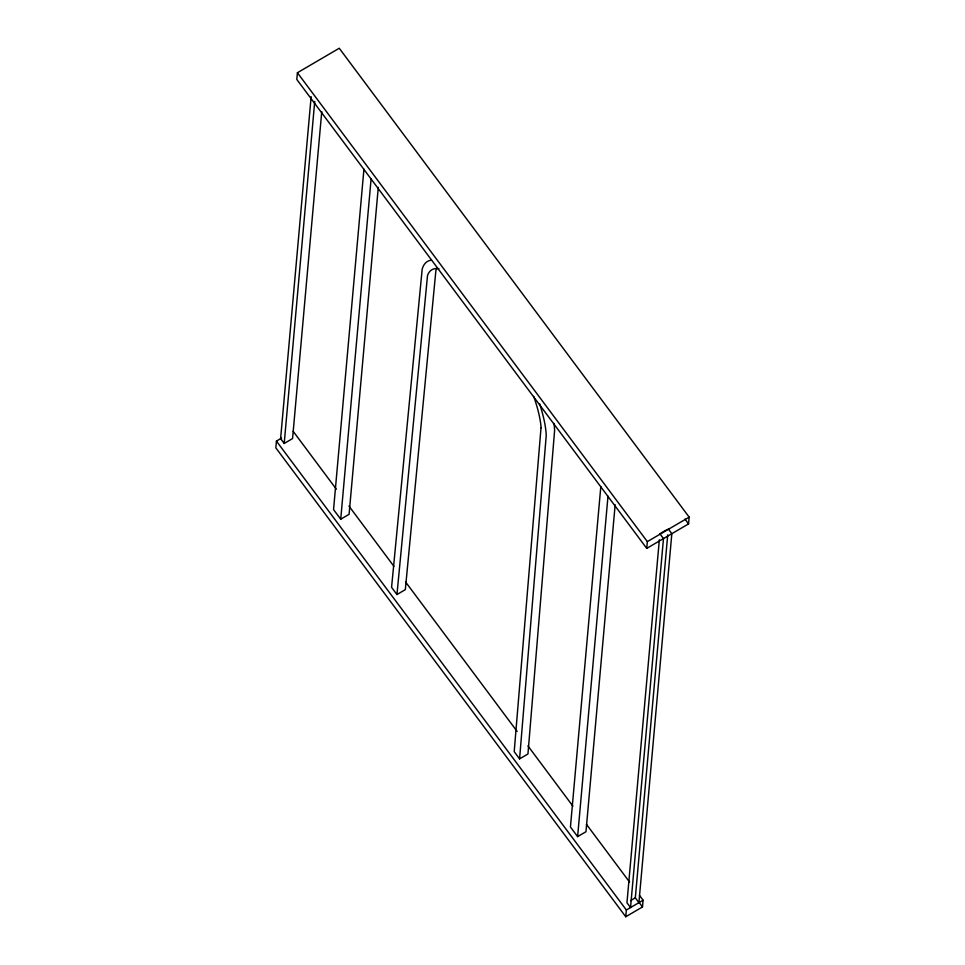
<?xml version="1.0" encoding="UTF-8"?>
<svg xmlns="http://www.w3.org/2000/svg" width="965" height="965" viewBox="0 0 965 965"><rect width="100%" height="100%" fill="white"/><g stroke="black" fill="none" stroke-linecap="round" stroke-linejoin="round"><path stroke-width="1.45" d="M541.027 427.652L514.2 751.663L519.58 758.876L527.952 753.979L554.61 430.559A113.942 32.159 59.7 0 0 553.946 423.454M519.58 758.876L546.238 435.456A113.942 32.159 59.7 0 0 539.616 403.744M297.413 72.737L296.81 79.48L646.743 548.385L688.564 523.899L689.167 517.144L339.246 48.25L297.413 72.737L647.346 541.63L646.743 548.385M281.575 438.086L276.436 441.102L275.833 447.856L625.754 916.75L642.485 906.955L643.088 900.212L639.493 895.387M311.14 96.681L280.61 438.653L284.205 443.466L292.564 438.568L321.755 111.59M284.205 443.466L314.723 101.494M363.938 169.116L333.552 509.592L340.729 519.206L349.089 514.309L378.28 187.343M340.729 519.206L371.115 178.742M600.821 486.529L570.436 827.005L577.613 836.619L585.972 831.721L615.151 504.755M577.613 836.619L607.998 496.155M625.754 916.75L626.357 910.007L276.436 441.102M659.348 539.773L626.961 902.745L630.543 907.558L663.474 538.591L659.879 533.778L667.056 529.58M668.25 528.88L671.833 533.693L638.914 902.661L635.32 897.848L667.72 534.875M436.819 268.523A102.58 28.95 59.7 0 0 435.878 270.646L405.324 589.651L396.953 594.549L427.519 275.544A102.58 28.95 59.7 0 1 438.954 268.728M647.346 541.63L689.167 517.144M630.543 900.647L635.32 897.848M626.357 910.007L643.088 900.212M684.969 519.073L688.564 523.899M293.167 431.307L336.339 489.171M348.932 506.046L393.913 566.31M405.602 581.979L517.156 731.458M527.952 745.921L572.92 806.185M586.418 824.267L629.602 882.131M638.89 902.13L642.485 906.955M396.953 594.549L391.573 587.335L422.175 269.199A113.942 32.159 59.7 0 1 431.5 260.2M533.681 396.362A102.58 28.95 59.7 0 1 541.112 427.76"/></g></svg>
